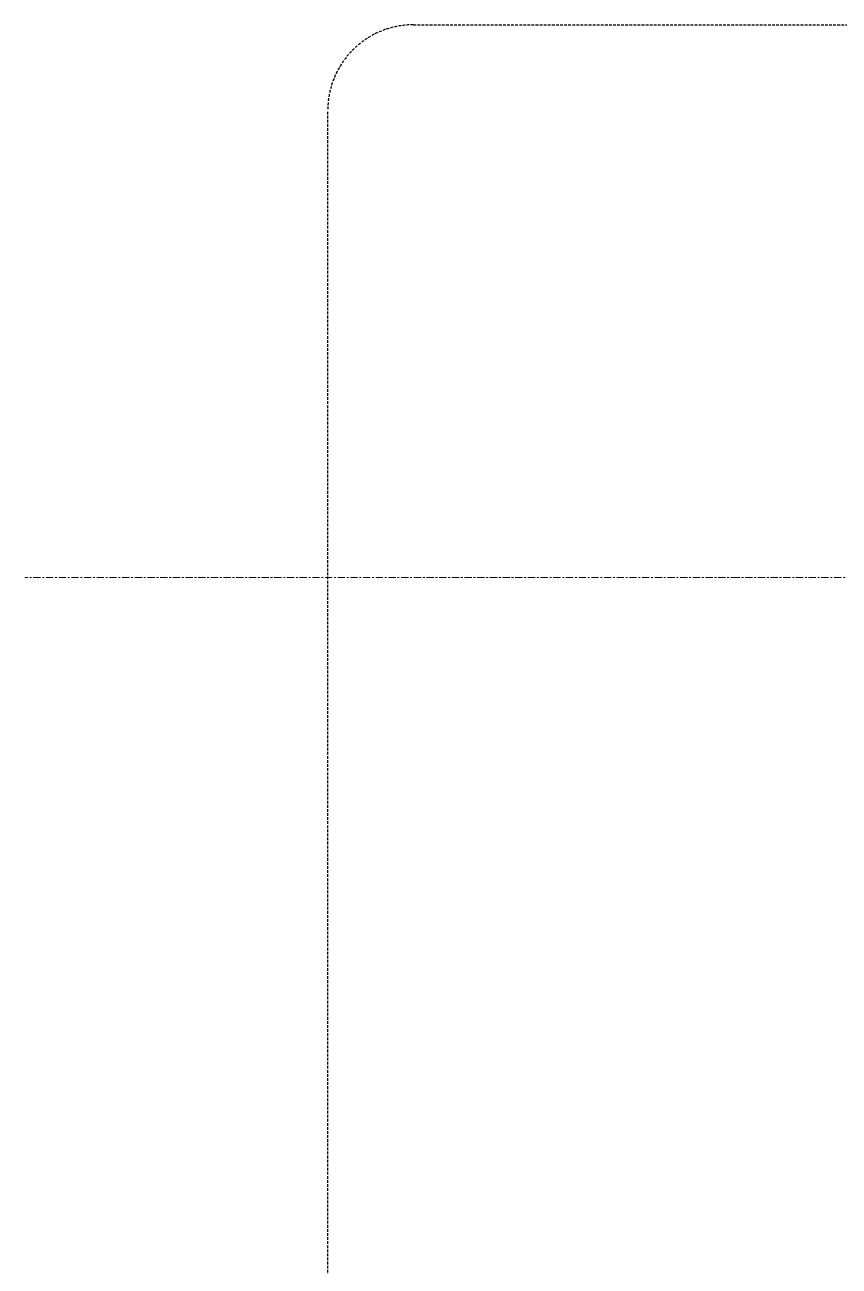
# Model space of a CAD drawing. Header units: millimetres. Extents: x 46644 to 147176, y -1287 to 53383.
# Drawn here: x 97066 to 98493, y 50230 to 52405 of the extents above; entities that cross this region are included whole.
import ezdxf

# ---------------------------------------------------------------- set-up
doc = ezdxf.new("R2010")
doc.units = ezdxf.units.MM
for name, pattern in [('Dash - Tight', [4.5, 3, -1.5]), ('Grid Line', [22.225, 12.7, -3.175, 3.175, -3.175]), ('Hidden', [7.14375, 4.7625, -2.38125])]:
    doc.linetypes.add(name, pattern=pattern)
for name, color, linetype, lineweight in [('A-DETL-GENF-1', 92, 'Dash - Tight', 18), ('A-DETL-GENF-2', 92, 'Hidden', 25), ('S-GRID-1', 1, 'Grid Line', 9)]:
    doc.layers.add(name, color=color, linetype=linetype, lineweight=lineweight)

# ---------------------------------------------------------------- blocks, each defined once
blk = doc.blocks.new('BORDER VIEW - BORDER VIEW-2196717-TKCS_SẢNH - BẬC CẤP 3 - MẶT BẰNG')
at = {"layer": 'A-DETL-GENF-2'}
for p, q in [((150, 8658.1), (14655, 8658.1)), ((0, 150), (0, 8508.1))]:
    blk.add_line(p, q, dxfattribs=at)
blk.add_arc((150, 8508.1), 150, 90, 180, dxfattribs=at)

msp = doc.modelspace()

# ---------------------------------------------------------------- linework, layer by layer
at = {"layer": 'S-GRID-1'}
for p, q in [((98315.6, 51436.9), (97065.6, 51436.9)), ((111675.8, 51436.9), (98315.6, 51436.9))]:
    msp.add_line(p, q, dxfattribs=at)

# ---------------------------------------------------------------- block references
at = {"layer": 'A-DETL-GENF-1'}
msp.add_blockref('BORDER VIEW - BORDER VIEW-2196717-TKCS_SẢNH - BẬC CẤP 3 - MẶT BẰNG', (97596.5, 43746.9), dxfattribs=at)

doc.saveas('drawing.dxf')
